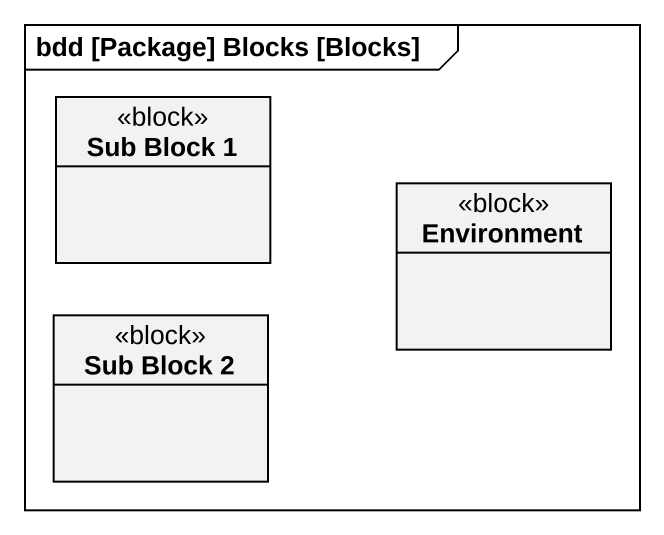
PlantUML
@startuml
mainframe bdd [Package] Blocks [Blocks]
hide circle
hide empty members
class "Sub Block 1" as Sub_Block_1 <<block>>
class Environment <<block>>
class "Sub Block 2" as Sub_Block_2 <<block>>
@enduml
